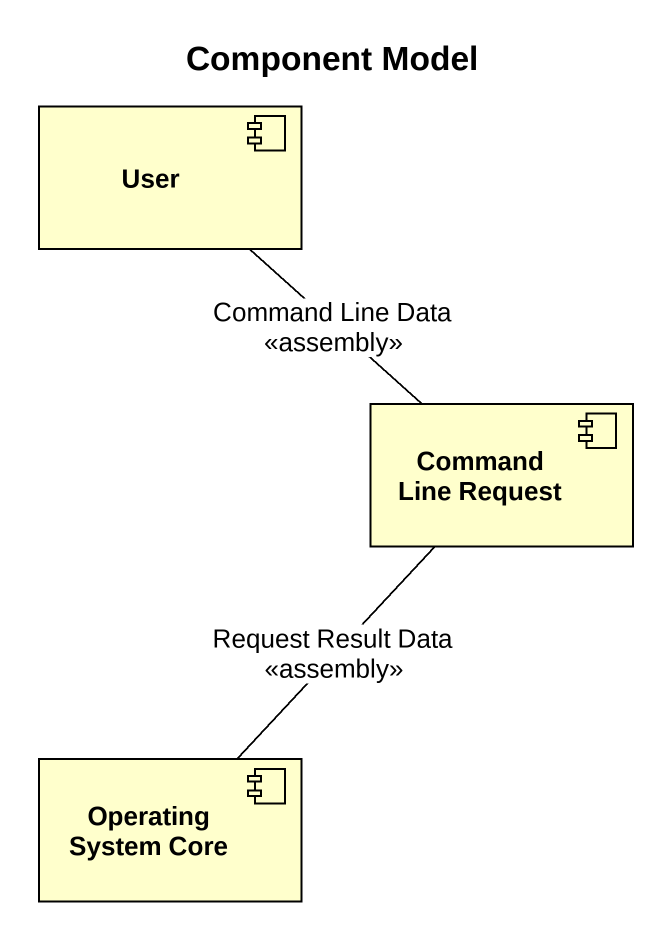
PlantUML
@startuml
title Component Model
component User
component "Command Line Request" as Command_Line_Request
component "Operating System Core" as Operating_System_Core
User -- Command_Line_Request : Command Line Data\n<<assembly>>
Command_Line_Request -- Operating_System_Core : Request Result Data\n<<assembly>>
@enduml
